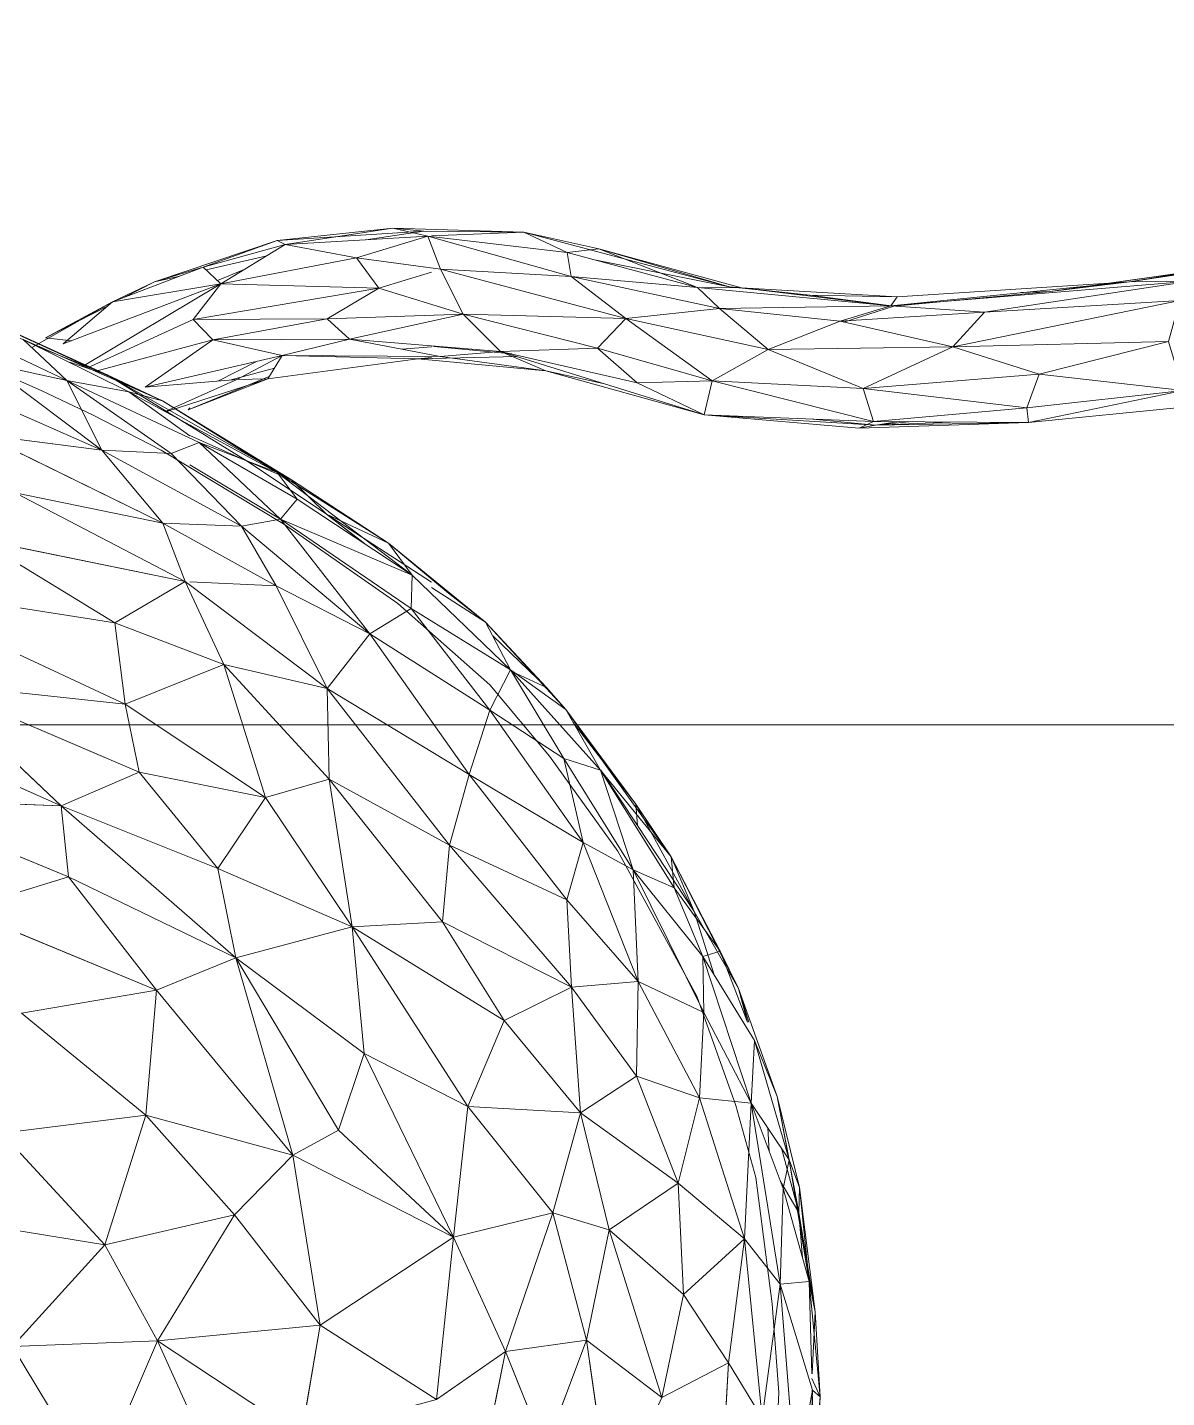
# Model space of a CAD drawing. Header units: inches. Extents: x -1767 to 184, y -1065 to 157.
# Drawn here: x -790.85 to -788.59, y -229.33 to -226.612 of the extents above; entities that cross this region are included whole.
import ezdxf

# ---------------------------------------------------------------- set-up
doc = ezdxf.new("R2010")
doc.units = ezdxf.units.IN
doc.header["$MEASUREMENT"] = 0
for name, color, linetype, lineweight in [('A-DETL-GENF', 92, 'Continuous', 9), ('E-LITE-EQPM', 33, 'Continuous', 9), ('G-IMPT', 8, 'Continuous', 9)]:
    doc.layers.add(name, color=color, linetype=linetype, lineweight=lineweight)

# ---------------------------------------------------------------- blocks, each defined once
blk = doc.blocks.new('flos_pendant16 - flos_pendant - 3D View - _3D__dwg_FLOS_AIM_Pendant_Lamps_dwg-2425-_3D_-V18-FIRST FLOOR')
at = {"layer": 'G-IMPT'}
for p, q in [((33.3958, 19.3579), (33.2694, 18.6568)), ((33.3958, 19.3579), (33.3024, 18.6238)), ((34.9794, 19.2067), (34.7073, 18.3076)), ((33.2694, 18.6568), (33.3353, 19.0802)), ((33.3353, 19.0802), (33.3034, 18.6237)), ((33.3353, 19.0802), (33.3034, 18.6237)), ((34.2894, 19.0857), (34.3278, 18.2911)), ((33.4206, 19.0417), (33.3024, 18.6238)), ((33.4206, 19.0417), (33.4041, 18.1179)), ((33.7642, 19.017), (33.679, 18.4588)), ((33.4926, 18.8468), (33.4591, 18.6183)), ((34.567, 18.7833), (34.3278, 18.2911)), ((34.567, 18.7833), (34.7073, 18.3076)), ((33.547, 18.731), (33.4041, 18.1179)), ((33.547, 18.731), (33.4041, 18.1179)), ((33.679, 18.4588), (33.547, 18.731)), ((33.547, 18.731), (33.5498, 17.8925)), ((33.547, 18.731), (33.5498, 17.8925)), ((36.0984, 18.7393), (36.3156, 18.1042)), ((36.6648, 18.7448), (36.3156, 18.1042)), ((36.6648, 18.7448), (36.3156, 18.1042)), ((36.6648, 18.7448), (36.9892, 18.0657)), ((36.9892, 18.0657), (36.6648, 18.7448)), ((33.2694, 18.6568), (33.2556, 18.2609)), ((33.3024, 18.6238), (33.2694, 18.6568)), ((33.2694, 18.1179), (33.2694, 18.6568)), ((33.2694, 18.6568), (33.2996, 18.5688)), ((33.3024, 18.6238), (33.2694, 18.6568)), ((33.3024, 18.6238), (33.4041, 18.1179)), ((33.4041, 18.1179), (33.3024, 18.6238)), ((33.4591, 18.6183), (33.4508, 18.2059)), ((34.0034, 18.5908), (33.679, 18.4588)), ((34.0034, 18.5908), (33.8577, 18.1234)), ((33.8577, 18.1234), (34.0034, 18.5908)), ((34.0034, 18.5908), (34.1739, 17.7908)), ((34.0034, 18.5908), (34.3278, 18.2911)), ((34.1739, 17.7908), (34.0034, 18.5908)), ((35.6915, 18.6073), (35.554, 18.1042)), ((35.6915, 18.6073), (36.3156, 18.1042)), ((35.6915, 18.6073), (36.3156, 18.1042)), ((33.2556, 18.2609), (33.2965, 18.5474)), ((33.2974, 18.5473), (33.2694, 18.1179)), ((35.0482, 18.5001), (34.7073, 18.3076)), ((35.0482, 18.5001), (34.897, 17.755)), ((35.554, 18.1042), (35.0482, 18.5001)), ((33.679, 18.4588), (33.5498, 17.8925)), ((33.679, 18.4588), (33.5498, 17.8925)), ((33.8577, 18.1234), (33.679, 18.4588)), ((34.7073, 18.3076), (34.3278, 18.2911)), ((34.3278, 18.2911), (34.7073, 18.3076)), ((34.7073, 18.3076), (34.4268, 17.6863)), ((34.4268, 17.6863), (34.7073, 18.3076)), ((34.897, 17.755), (34.7073, 18.3076)), ((34.7073, 18.3076), (34.897, 17.755)), ((33.2556, 18.2609), (33.2721, 17.678)), ((33.2694, 18.1179), (33.2556, 18.2609)), ((33.2556, 18.2609), (33.2859, 17.7935)), ((34.1739, 17.7908), (34.3278, 18.2911)), ((34.3278, 18.2911), (34.4268, 17.6863)), ((34.3278, 18.2911), (34.4268, 17.6863)), ((33.4508, 18.2059), (33.4701, 17.6121)), ((33.4041, 18.1179), (33.2694, 18.1179)), ((33.2694, 18.1179), (33.3491, 17.6753)), ((33.2694, 18.1179), (33.3079, 17.5461)), ((33.2694, 18.1179), (33.2721, 17.678)), ((33.4041, 18.1179), (33.3491, 17.6753)), ((33.5498, 17.8925), (33.4041, 18.1179)), ((33.4041, 18.1179), (33.4591, 17.2656)), ((33.8577, 18.1234), (33.5498, 17.8925)), ((33.5498, 17.8925), (33.8577, 18.1234)), ((33.8577, 18.1234), (33.833, 17.6038)), ((34.1739, 17.7908), (33.8577, 18.1234)), ((35.554, 18.1042), (34.897, 17.755)), ((36.3156, 18.1042), (35.554, 18.1042)), ((35.554, 18.1042), (35.9032, 17.5543)), ((35.554, 18.1042), (35.6063, 17.3041)), ((35.9032, 17.5543), (35.554, 18.1042)), ((35.554, 18.1042), (35.6063, 17.3041)), ((36.3156, 18.1042), (35.9032, 17.5543)), ((35.9032, 17.5543), (36.3156, 18.1042)), ((36.9892, 18.0657), (36.3156, 18.1042)), ((36.5163, 17.6368), (36.3156, 18.1042)), ((36.3156, 18.1042), (36.5163, 17.6368)), ((36.3156, 18.1042), (36.9892, 18.0657)), ((36.9892, 18.0657), (36.5163, 17.6368)), ((33.2896, 18.0055), (33.2859, 17.7935)), ((33.5498, 17.8925), (33.4591, 17.2656)), ((33.5498, 17.8925), (33.833, 17.6038)), ((33.5498, 17.8925), (33.6955, 17.2189)), ((33.2721, 17.678), (33.2859, 17.7935)), ((33.2859, 17.7935), (33.3353, 17.2464)), ((33.2859, 17.7935), (33.3388, 17.4887)), ((33.2859, 17.7935), (33.358, 17.6423)), ((33.3388, 17.4887), (33.2859, 17.7935)), ((34.1739, 17.7908), (33.833, 17.6038)), ((34.1739, 17.7908), (34.4268, 17.6863)), ((34.1739, 17.7908), (34.2536, 17.2354)), ((34.4268, 17.6863), (34.1739, 17.7908)), ((34.2536, 17.2354), (34.1739, 17.7908)), ((34.897, 17.755), (34.4268, 17.6863)), ((34.897, 17.755), (34.4268, 17.6863)), ((34.7732, 17.1557), (34.897, 17.755)), ((35.6063, 17.3041), (34.897, 17.755)), ((35.2296, 16.8642), (34.897, 17.755)), ((34.897, 17.755), (35.3836, 17.2079)), ((33.2721, 17.678), (33.3353, 17.2464)), ((33.3079, 17.5461), (33.2721, 17.678)), ((33.3491, 17.6753), (33.3079, 17.5461)), ((33.3491, 17.6753), (33.4591, 17.2656)), ((34.4268, 17.6863), (34.2536, 17.2354)), ((34.7732, 17.1557), (34.4268, 17.6863)), ((33.4701, 17.6121), (33.5306, 17.2711)), ((33.833, 17.6038), (33.6955, 17.2189)), ((34.2536, 17.2354), (33.833, 17.6038)), ((33.9787, 17.0897), (33.833, 17.6038)), ((36.5163, 17.6368), (35.9032, 17.5543)), ((36.5163, 17.6368), (35.9032, 17.5543)), ((36.5163, 17.6368), (36.2689, 17.054)), ((37.1926, 17.4581), (36.5163, 17.6368)), ((36.9452, 17.0732), (36.5163, 17.6368)), ((37.1926, 17.4581), (36.5163, 17.6368)), ((33.3079, 17.5461), (33.4591, 17.2656)), ((33.3079, 17.5461), (33.4151, 16.977)), ((33.3079, 17.5461), (33.3353, 17.2464)), ((33.3353, 17.2464), (33.3079, 17.5461)), ((35.9032, 17.5543), (35.6063, 17.3041)), ((36.2689, 17.054), (35.9032, 17.5543)), ((36.2689, 17.054), (35.9032, 17.5543)), ((33.3932, 17.3877), (33.3967, 17.4979)), ((33.3967, 17.4979), (33.3932, 17.3877)), ((35.6063, 17.3041), (35.3836, 17.2079)), ((35.3836, 17.2079), (35.6063, 17.3041)), ((36.2689, 17.054), (35.6063, 17.3041)), ((35.6063, 17.3041), (36.1644, 16.4793)), ((35.6063, 17.3041), (35.7822, 16.3639)), ((36.1644, 16.4793), (35.6063, 17.3041)), ((35.6063, 17.3041), (35.7822, 16.3639)), ((35.6063, 17.3041), (36.2689, 17.054)), ((33.3353, 17.2464), (33.4673, 16.7295)), ((33.4151, 16.977), (33.3353, 17.2464)), ((33.4591, 17.2656), (33.4151, 16.977)), ((33.6955, 17.2189), (33.4591, 17.2656)), ((33.6378, 16.8258), (33.4591, 17.2656)), ((33.4591, 17.2656), (33.6185, 16.5646)), ((33.6955, 17.2189), (33.4591, 17.2656)), ((33.6378, 16.8258), (33.4591, 17.2656)), ((33.5306, 17.2711), (33.6625, 16.746)), ((33.6955, 17.2189), (33.6378, 16.8258)), ((33.6955, 17.2189), (33.6378, 16.8258)), ((33.9787, 17.0897), (33.6955, 17.2189)), ((33.6955, 17.2189), (33.9292, 16.6526)), ((33.9787, 17.0897), (33.6955, 17.2189)), ((33.9292, 16.6526), (33.6955, 17.2189)), ((34.2536, 17.2354), (33.9787, 17.0897)), ((34.2536, 17.2354), (34.2399, 16.6498)), ((34.2536, 17.2354), (34.2399, 16.6498)), ((34.7732, 17.1557), (34.2536, 17.2354)), ((34.567, 16.7735), (34.2536, 17.2354)), ((34.7732, 17.1557), (34.567, 16.7735)), ((35.2296, 16.8642), (34.7732, 17.1557)), ((34.7732, 17.1557), (35.2296, 16.2731)), ((35.2296, 16.8642), (34.7732, 17.1557)), ((34.7732, 17.1557), (35.2296, 16.2731)), ((35.2296, 16.8642), (35.3836, 17.2079)), ((35.3836, 17.2079), (35.7822, 16.3639)), ((35.7822, 16.3639), (35.3836, 17.2079)), ((33.9787, 17.0897), (33.9292, 16.6526)), ((33.9292, 16.6526), (33.9787, 17.0897)), ((34.2399, 16.6498), (33.9787, 17.0897)), ((36.2689, 17.054), (36.1644, 16.4793)), ((36.9452, 17.0732), (36.2689, 17.054)), ((36.2689, 17.054), (36.7995, 16.5261)), ((36.2689, 17.054), (36.7995, 16.5261)), ((33.4151, 16.977), (33.6185, 16.5646)), ((33.4151, 16.977), (33.6185, 16.5646)), ((33.4334, 16.8902), (33.4673, 16.7295)), ((33.4397, 16.8896), (33.536, 16.5481)), ((33.4673, 16.7295), (33.4407, 16.8895)), ((35.2296, 16.8642), (35.7822, 16.3639)), ((35.2296, 16.8642), (35.2296, 16.2731)), ((33.6378, 16.8258), (33.6185, 16.5646)), ((33.9292, 16.6526), (33.6378, 16.8258)), ((33.9017, 16.1329), (33.6378, 16.8258)), ((34.567, 16.7735), (34.2399, 16.6498)), ((35.2296, 16.2731), (34.567, 16.7735)), ((34.567, 16.7735), (34.809, 16.2896)), ((33.536, 16.5481), (33.4673, 16.7295)), ((33.7203, 16.0889), (33.4673, 16.7295)), ((33.4673, 16.7295), (33.6378, 16.3529)), ((33.6625, 16.746), (33.9649, 16.0395)), ((33.6378, 16.3529), (33.5736, 16.6556)), ((33.9292, 16.6526), (33.9017, 16.1329)), ((34.2399, 16.6498), (33.9292, 16.6526)), ((33.9292, 16.6526), (34.2234, 16.2429)), ((33.9292, 16.6526), (34.1217, 15.9845)), ((33.9292, 16.6526), (34.2234, 16.2429)), ((34.2399, 16.6498), (33.9292, 16.6526)), ((34.2399, 16.6498), (34.2234, 16.2429)), ((34.2399, 16.6498), (34.809, 16.2896)), ((34.2399, 16.6498), (34.743, 15.9377)), ((33.6185, 16.5646), (33.536, 16.5481)), ((33.536, 16.5481), (33.7203, 16.0889)), ((33.7203, 16.2347), (33.536, 16.5481)), ((33.9017, 16.1329), (33.6185, 16.5646)), ((33.7203, 16.2347), (33.6185, 16.5646)), ((36.7995, 16.5261), (36.1644, 16.4793)), ((36.7995, 16.5261), (36.1644, 16.4793)), ((36.1644, 16.4793), (35.7822, 16.3639)), ((36.5218, 15.9157), (36.1644, 16.4793)), ((37.0304, 16.0202), (36.1644, 16.4793)), ((33.7203, 16.0889), (33.6378, 16.3529)), ((33.6378, 16.3529), (33.8605, 15.8305)), ((33.6378, 16.3529), (33.8632, 15.9295)), ((33.8632, 15.9295), (33.6378, 16.3529)), ((35.7822, 16.3639), (35.2296, 16.2731)), ((36.5218, 15.9157), (35.7822, 16.3639)), ((35.7822, 16.3639), (36.5245, 15.5831)), ((35.7822, 16.3639), (35.8262, 15.9432)), ((36.5218, 15.9157), (35.7822, 16.3639)), ((35.7822, 16.3639), (36.5245, 15.5831)), ((34.809, 16.2896), (34.743, 15.9377)), ((35.2296, 16.2731), (34.809, 16.2896)), ((35.2709, 15.5776), (34.809, 16.2896)), ((35.2296, 16.2731), (35.5733, 15.6353)), ((35.2296, 16.2731), (35.2709, 15.5776)), ((35.2296, 16.2731), (35.8262, 15.9432)), ((33.9017, 16.1329), (33.7203, 16.2347)), ((33.7203, 16.2347), (34.0089, 15.6573)), ((33.7203, 16.2347), (33.7203, 16.0889)), ((34.2234, 16.2429), (34.1217, 15.9845)), ((34.2234, 16.2429), (34.1217, 15.9845)), ((34.2234, 16.2429), (34.6193, 15.6188)), ((34.2234, 16.2429), (34.743, 15.9377)), ((33.7203, 16.0889), (33.8605, 15.8305)), ((34.0089, 15.6573), (33.7203, 16.0889)), ((33.7203, 16.0889), (34.1436, 15.3604)), ((34.1217, 15.9845), (33.9017, 16.1329)), ((33.9017, 16.1329), (34.0089, 15.6573)), ((33.9017, 16.1329), (34.1739, 15.5858)), ((34.1739, 15.5858), (33.9017, 16.1329)), ((33.9017, 16.1329), (34.0089, 15.6573)), ((33.9649, 16.0395), (34.2399, 15.5693)), ((36.5218, 15.9157), (37.0304, 16.0202)), ((36.5218, 15.9157), (37.0304, 16.0202)), ((34.6193, 15.6188), (34.1217, 15.9845)), ((34.1217, 15.9845), (34.4956, 15.3301)), ((34.1217, 15.9845), (34.1739, 15.5858)), ((34.1217, 15.9845), (34.6193, 15.6188)), ((35.5733, 15.6353), (35.8262, 15.9432)), ((35.5733, 15.6353), (35.8262, 15.9432)), ((36.1479, 15.4621), (35.8262, 15.9432)), ((36.5245, 15.5831), (35.8262, 15.9432)), ((36.5245, 15.5831), (35.8262, 15.9432)), ((35.8262, 15.9432), (36.1479, 15.4621)), ((33.8605, 15.8305), (33.8632, 15.9295)), ((34.0075, 15.6574), (33.8632, 15.9295)), ((33.8632, 15.9295), (34.0075, 15.6574)), ((34.6193, 15.6188), (34.743, 15.9377)), ((34.743, 15.9377), (34.6193, 15.6188)), ((35.2709, 15.5776), (34.743, 15.9377)), ((34.743, 15.9377), (35.2406, 15.1569)), ((35.2406, 15.1569), (34.743, 15.9377)), ((37.3631, 15.4704), (36.5218, 15.9157)), ((36.5218, 15.9157), (36.5245, 15.5831)), ((36.5245, 15.5831), (36.5218, 15.9157)), ((33.8605, 15.8305), (34.1436, 15.3604)), ((33.8605, 15.8305), (34.1148, 15.424)), ((34.0089, 15.6573), (34.1739, 15.5858)), ((34.0089, 15.6573), (34.3828, 15.1514)), ((34.0089, 15.6573), (34.1436, 15.3604)), ((35.5733, 15.6353), (35.2709, 15.5776)), ((36.1479, 15.4621), (35.5733, 15.6353)), ((35.5733, 15.6353), (36.1836, 15.1404)), ((35.5733, 15.6353), (35.708, 15.0002)), ((36.1479, 15.4621), (35.5733, 15.6353)), ((34.4956, 15.3301), (34.1739, 15.5858)), ((34.1739, 15.5858), (34.3828, 15.1514)), ((34.3828, 15.1514), (34.1739, 15.5858)), ((34.1739, 15.5858), (34.4956, 15.3301)), ((34.2399, 15.5693), (34.4846, 15.2119)), ((34.6193, 15.6188), (34.4956, 15.3301)), ((34.6193, 15.6188), (35.2406, 15.1569)), ((34.6193, 15.6188), (35.0179, 14.9232)), ((34.6193, 15.6188), (35.2406, 15.1569)), ((35.2709, 15.5776), (35.2406, 15.1569)), ((35.2709, 15.5776), (35.708, 15.0002)), ((36.1479, 15.4621), (36.5245, 15.5831)), ((36.1479, 15.4621), (36.5245, 15.5831)), ((37.3631, 15.4704), (36.5245, 15.5831)), ((37.0689, 14.959), (36.5245, 15.5831)), ((36.5245, 15.5831), (37.759, 14.8847)), ((37.0689, 14.959), (36.1479, 15.4621)), ((36.1479, 15.4621), (36.1836, 15.1404)), ((36.1836, 15.1404), (36.1479, 15.4621)), ((34.1436, 15.3604), (34.2234, 15.2504)), ((34.3782, 15.1555), (34.1436, 15.3604)), ((34.4763, 14.9205), (34.1436, 15.3604)), ((34.4956, 15.3301), (34.3828, 15.1514)), ((35.0179, 14.9232), (34.4956, 15.3301)), ((34.4956, 15.3301), (34.8145, 14.8243)), ((34.4956, 15.3301), (35.0179, 14.9232)), ((34.8145, 14.8243), (34.4956, 15.3301)), ((34.4763, 14.9205), (34.2234, 15.2504)), ((34.2234, 15.2504), (34.4496, 14.9865)), ((34.2234, 15.2504), (34.3773, 15.1597)), ((34.875, 14.794), (34.4846, 15.2119)), ((34.3828, 15.1514), (34.8145, 14.8243)), ((34.3828, 15.1514), (34.4763, 14.9205)), ((34.3828, 15.1514), (34.7952, 14.6703)), ((34.8145, 14.8243), (34.3828, 15.1514)), ((34.3828, 15.1514), (34.7952, 14.6703)), ((35.2406, 15.1569), (35.0179, 14.9232)), ((35.708, 15.0002), (35.2406, 15.1569)), ((35.2406, 15.1569), (35.4303, 14.6593)), ((35.2406, 15.1569), (35.851, 14.5988)), ((36.1836, 15.1404), (35.708, 15.0002)), ((37.0689, 14.959), (36.1836, 15.1404)), ((37.3108, 14.4751), (36.1836, 15.1404)), ((36.1836, 15.1404), (36.1946, 14.7583)), ((37.0689, 14.959), (36.1836, 15.1404)), ((36.1836, 15.1404), (37.3108, 14.4751)), ((35.708, 15.0002), (36.1946, 14.7583)), ((35.708, 15.0002), (35.851, 14.5988)), ((35.0179, 14.9232), (34.8145, 14.8243)), ((35.4303, 14.6593), (35.0179, 14.9232)), ((35.3808, 14.3514), (35.0179, 14.9232)), ((35.0179, 14.9232), (35.565, 14.3679)), ((35.0179, 14.9232), (35.4303, 14.6593)), ((35.0179, 14.9232), (35.565, 14.3679)), ((34.8915, 14.5108), (34.4763, 14.9205)), ((34.4763, 14.9205), (34.7117, 14.7358)), ((34.4763, 14.9205), (34.6358, 14.7693)), ((34.8145, 14.8243), (34.7952, 14.6703)), ((35.3808, 14.3514), (34.8145, 14.8243)), ((34.8915, 14.5108), (34.6358, 14.7693)), ((34.875, 14.794), (35.3643, 14.3789)), ((36.1946, 14.7583), (35.851, 14.5988)), ((37.3108, 14.4751), (36.1946, 14.7583)), ((36.1946, 14.7583), (36.794, 14.3101)), ((37.3108, 14.4751), (36.1946, 14.7583)), ((36.794, 14.3101), (36.1946, 14.7583)), ((34.7093, 14.711), (35.1664, 14.3486)), ((35.3808, 14.3514), (34.7952, 14.6703)), ((34.8915, 14.5108), (34.7952, 14.6703)), ((34.7952, 14.6703), (35.2956, 14.2662)), ((34.7952, 14.6703), (35.3753, 14.1342)), ((34.7952, 14.6703), (35.2956, 14.2662)), ((35.4303, 14.6593), (35.8286, 14.602)), ((35.4303, 14.6593), (35.565, 14.3679)), ((35.4303, 14.6593), (35.9279, 14.3184)), ((35.4303, 14.6593), (35.9279, 14.3184)), ((36.794, 14.3101), (35.851, 14.5988)), ((36.5988, 14.1122), (35.851, 14.5988)), ((35.851, 14.5988), (35.9279, 14.3184)), ((34.8915, 14.5108), (35.3121, 14.1754)), ((34.8915, 14.5108), (35.3753, 14.1342)), ((34.8915, 14.5108), (35.1664, 14.3486)), ((35.0034, 14.5021), (35.1664, 14.3486)), ((35.0035, 14.5021), (35.1664, 14.3486)), ((35.5101, 14.0682), (35.1664, 14.3486)), ((35.3121, 14.1754), (35.1664, 14.3486)), ((35.3808, 14.3514), (35.2956, 14.2662)), ((35.9032, 13.9802), (35.3643, 14.3789)), ((35.3808, 14.3514), (35.565, 14.3679)), ((35.565, 14.3679), (35.3808, 14.3514)), ((35.3808, 14.3514), (35.7768, 14.0601)), ((35.3808, 14.3514), (35.7245, 13.961)), ((35.565, 14.3679), (35.9279, 14.3184)), ((35.565, 14.3679), (36.1781, 13.9527)), ((35.565, 14.3679), (35.8592, 13.9995)), ((35.565, 14.3679), (35.9279, 14.3184)), ((36.5988, 14.1122), (35.9279, 14.3184)), ((35.9279, 14.3184), (36.1781, 13.9527)), ((35.9279, 14.3184), (36.7252, 13.829)), ((36.1781, 13.9527), (35.9279, 14.3184)), ((35.9279, 14.3184), (36.5988, 14.1122)), ((31.1414, 14.1562), (31.8727, 14.2359)), ((31.8727, 14.2359), (31.1469, 14.2332)), ((31.8727, 14.2359), (32.659, 14.1864)), ((31.8727, 14.2359), (31.8727, 14.1672)), ((31.8727, 14.2359), (32.582, 14.1809)), ((31.8727, 14.2359), (32.5903, 14.1617)), ((35.7245, 13.961), (35.2956, 14.2662)), ((35.2956, 14.2662), (35.3753, 14.1342)), ((31.1414, 14.1562), (31.8727, 14.1672)), ((31.8012, 14.016), (31.8727, 14.1672)), ((31.8012, 14.016), (31.8727, 14.1672)), ((31.8727, 14.1672), (32.6233, 14.005)), ((31.8727, 14.1672), (32.5903, 14.1617)), ((31.8727, 14.1672), (32.6233, 14.005)), ((32.582, 14.1809), (32.1952, 14.2025)), ((32.4103, 14.1803), (32.582, 14.1809)), ((32.4712, 14.174), (32.582, 14.1809)), ((32.4712, 14.174), (32.582, 14.1809)), ((32.582, 14.1809), (32.659, 14.1864)), ((32.582, 14.1809), (32.8701, 14.1242)), ((32.582, 14.1809), (33.3711, 14.0572)), ((32.8701, 14.1242), (32.582, 14.1809)), ((32.5903, 14.1617), (32.659, 14.1864)), ((33.3711, 14.0572), (32.5903, 14.1617)), ((33.3189, 13.9032), (32.5903, 14.1617)), ((32.6233, 14.005), (32.5903, 14.1617)), ((33.3711, 14.0572), (32.659, 14.1864)), ((35.3121, 14.1754), (35.8757, 13.752)), ((35.3753, 14.1342), (35.3121, 14.1754)), ((35.5101, 14.0682), (35.3121, 14.1754)), ((35.3121, 14.1754), (36.1204, 13.6063)), ((31.8012, 14.016), (31.1414, 14.1562)), ((35.7245, 13.961), (35.3753, 14.1342)), ((35.3753, 14.1342), (36.0269, 13.6943)), ((35.3753, 14.1342), (35.8757, 13.752)), ((33.3711, 14.0572), (33.3189, 13.9032)), ((34.0859, 13.7823), (33.3711, 14.0572)), ((34.2866, 13.6723), (33.3711, 14.0572)), ((33.3711, 14.0572), (33.668, 13.8785)), ((35.5101, 14.0682), (36.1204, 13.6063)), ((35.5101, 14.0682), (35.7637, 13.9236)), ((31.8012, 14.016), (31.1881, 13.9225)), ((31.8012, 14.016), (32.1889, 13.851)), ((31.8012, 14.016), (32.6233, 14.005)), ((32.1889, 13.851), (31.8012, 14.016)), ((32.6233, 14.005), (31.8012, 14.016)), ((32.1889, 13.851), (32.6233, 14.005)), ((32.6233, 14.005), (32.1889, 13.851)), ((33.0467, 13.7823), (32.6233, 14.005)), ((33.3189, 13.9032), (32.6233, 14.005)), ((35.8592, 13.9995), (35.7245, 13.961)), ((36.1781, 13.9527), (35.8592, 13.9995)), ((36.3101, 13.6146), (35.8592, 13.9995)), ((36.1781, 13.9527), (35.8592, 13.9995)), ((35.9032, 13.9802), (36.2029, 13.7878)), ((31.1881, 13.9225), (32.1889, 13.851)), ((33.0467, 13.7823), (33.3189, 13.9032)), ((33.6928, 13.5761), (33.3189, 13.9032)), ((33.8357, 13.6998), (33.3189, 13.9032)), ((33.668, 13.8785), (33.3189, 13.9032)), ((36.3101, 13.6146), (35.7245, 13.961)), ((35.764, 13.9262), (36.0269, 13.6943)), ((36.1781, 13.9527), (36.7252, 13.829)), ((36.1781, 13.9527), (37.2724, 13.3424)), ((36.1781, 13.9527), (36.6785, 13.4963)), ((36.1781, 13.9527), (36.3101, 13.6146)), ((36.6785, 13.4963), (36.1781, 13.9527)), ((31.1167, 13.7383), (32.1889, 13.851)), ((32.0267, 13.7053), (32.1889, 13.851)), ((32.1889, 13.851), (32.0267, 13.7053)), ((32.1889, 13.851), (32.7003, 13.6833)), ((32.1889, 13.851), (33.0467, 13.7823)), ((32.7003, 13.6833), (32.1889, 13.851)), ((32.1889, 13.851), (33.0467, 13.7823)), ((34.2866, 13.6723), (33.668, 13.8785)), ((33.8357, 13.6998), (33.668, 13.8785)), ((33.8357, 13.6998), (33.668, 13.8785)), ((34.0859, 13.7823), (33.8255, 13.8662)), ((32.7003, 13.6833), (33.0467, 13.7823)), ((33.6928, 13.5761), (33.0467, 13.7823)), ((33.2529, 13.5706), (33.0467, 13.7823)), ((34.6743, 13.6696), (34.0859, 13.7823)), ((34.5698, 13.6696), (34.0859, 13.7823)), ((34.2866, 13.6723), (34.0859, 13.7823)), ((35.7602, 13.8043), (35.3703, 13.6868)), ((35.7602, 13.8043), (35.3781, 13.697)), ((35.8604, 13.8031), (35.3781, 13.697)), ((35.8604, 13.8031), (35.3781, 13.697)), ((35.8624, 13.8016), (35.521, 13.6861)), ((35.7602, 13.8043), (35.7515, 13.7957)), ((35.7515, 13.7957), (35.7602, 13.8043)), ((36.4338, 13.6503), (36.2029, 13.7878)), ((32.0267, 13.7053), (31.1167, 13.7383)), ((36.1204, 13.6063), (35.8757, 13.752)), ((36.0269, 13.6943), (35.8757, 13.752)), ((36.4943, 13.4056), (35.8757, 13.752)), ((36.6758, 13.2874), (35.8757, 13.752)), ((32.0267, 13.7053), (31.0589, 13.6531)), ((31.0589, 13.6531), (32.4583, 13.6338)), ((31.0589, 13.6531), (31.3421, 13.6283)), ((32.4583, 13.6338), (31.0589, 13.6531)), ((32.0267, 13.7053), (32.4583, 13.6338)), ((32.0267, 13.7053), (32.7003, 13.6833)), ((32.0267, 13.7053), (32.4583, 13.6338)), ((32.6837, 13.6887), (32.4446, 13.6366)), ((32.4583, 13.6338), (32.7003, 13.6833)), ((33.2529, 13.5706), (32.7003, 13.6833)), ((33.6928, 13.5761), (33.8357, 13.6998)), ((33.6928, 13.5761), (33.8357, 13.6998)), ((34.4433, 13.4826), (33.8357, 13.6998)), ((34.2866, 13.6723), (33.8357, 13.6998)), ((34.6743, 13.6696), (34.2104, 13.7043)), ((34.6743, 13.6696), (34.2104, 13.7043)), ((34.5945, 13.6201), (34.2354, 13.6894)), ((34.2354, 13.6894), (34.5945, 13.6201)), ((34.9822, 13.5486), (34.2866, 13.6723)), ((34.5698, 13.6696), (34.2866, 13.6723)), ((34.4433, 13.4826), (34.2866, 13.6723)), ((34.2866, 13.6723), (34.5698, 13.6696)), ((34.9822, 13.5486), (34.5698, 13.6696)), ((35.3011, 13.5953), (34.5698, 13.6696)), ((34.6097, 13.6696), (34.6743, 13.6696)), ((35.3781, 13.697), (34.6743, 13.6696)), ((35.3011, 13.5953), (34.6743, 13.6696)), ((35.3781, 13.697), (35.3011, 13.5953)), ((35.521, 13.6861), (35.3011, 13.5953)), ((35.9499, 13.6806), (35.3011, 13.5953)), ((35.3011, 13.5953), (35.9499, 13.6806)), ((35.5547, 13.6856), (35.3425, 13.6501)), ((35.3425, 13.6501), (35.5547, 13.6856)), ((35.521, 13.6861), (35.3781, 13.697)), ((35.6111, 13.6849), (35.4258, 13.6117)), ((35.6111, 13.6849), (35.4258, 13.6117)), ((35.9499, 13.6806), (35.521, 13.6861)), ((35.9499, 13.6806), (35.6145, 13.4909)), ((36.3101, 13.6146), (36.0269, 13.6943)), ((36.0269, 13.6943), (36.4943, 13.4056)), ((36.4338, 13.6503), (36.8325, 13.4249)), ((31.3421, 13.6283), (30.0912, 13.5431)), ((31.3421, 13.6283), (30.0912, 13.5431)), ((31.7133, 13.6393), (30.5833, 13.5871)), ((31.3421, 13.6283), (30.5833, 13.5871)), ((31.4224, 13.6259), (31.0608, 13.6092)), ((31.3421, 13.6283), (31.7133, 13.6393)), ((32.4583, 13.6338), (31.3421, 13.6283)), ((31.3421, 13.6283), (32.4253, 13.5953)), ((31.3421, 13.6283), (32.4253, 13.5953)), ((31.8507, 13.6308), (31.7133, 13.6393)), ((31.7133, 13.6393), (32.4446, 13.6366)), ((32.4583, 13.6338), (32.4253, 13.5953)), ((32.4253, 13.5953), (33.1429, 13.4854)), ((32.4253, 13.5953), (32.8295, 13.5486)), ((32.8295, 13.5486), (32.4253, 13.5953)), ((32.8295, 13.5486), (32.4446, 13.6366)), ((32.4583, 13.6338), (33.1429, 13.4854)), ((32.4583, 13.6338), (33.3463, 13.4634)), ((32.4583, 13.6338), (33.2529, 13.5706)), ((34.7437, 13.6185), (34.605, 13.62)), ((34.605, 13.62), (34.7437, 13.6185)), ((34.9822, 13.5486), (35.3011, 13.5953)), ((35.6145, 13.4909), (35.3011, 13.5953)), ((36.1707, 13.5842), (35.6145, 13.4909)), ((36.1204, 13.6063), (36.6758, 13.2874)), ((36.1204, 13.6063), (36.4306, 13.445)), ((36.1204, 13.6063), (36.2901, 13.5318)), ((36.4306, 13.445), (36.1204, 13.6063)), ((36.6785, 13.4963), (36.3101, 13.6146)), ((37.0772, 13.1582), (36.3101, 13.6146)), ((36.3101, 13.6146), (36.4943, 13.4056)), ((36.3101, 13.6146), (37.0772, 13.1582)), ((33.1979, 13.4744), (32.8295, 13.5486)), ((33.1429, 13.4854), (32.8295, 13.5486)), ((33.6928, 13.5761), (33.2529, 13.5706)), ((33.6928, 13.5761), (33.2529, 13.5706)), ((33.9265, 13.3561), (33.2529, 13.5706)), ((33.3463, 13.4634), (33.2529, 13.5706)), ((34.5285, 13.2654), (33.6928, 13.5761)), ((34.4433, 13.4826), (33.6928, 13.5761)), ((33.6928, 13.5761), (33.9265, 13.3561)), ((33.9265, 13.3561), (33.6928, 13.5761)), ((33.6928, 13.5761), (34.5285, 13.2654)), ((34.4433, 13.4826), (33.6928, 13.5761)), ((34.9822, 13.5486), (34.4433, 13.4826)), ((35.6145, 13.4909), (34.9822, 13.5486)), ((35.0757, 13.4441), (34.9822, 13.5486)), ((36.2315, 13.5575), (35.554, 13.2352)), ((36.2315, 13.5575), (35.554, 13.2352)), ((36.2114, 13.5663), (35.697, 13.3891)), ((33.7862, 13.2407), (33.1429, 13.4854)), ((33.1979, 13.4744), (33.1429, 13.4854)), ((33.1429, 13.4854), (33.3463, 13.4634)), ((34.1271, 13.1307), (33.1979, 13.4744)), ((33.8181, 13.287), (33.1979, 13.4744)), ((33.1979, 13.4744), (33.7862, 13.2407)), ((33.8181, 13.287), (33.1979, 13.4744)), ((33.7862, 13.2407), (33.3463, 13.4634)), ((33.9265, 13.3561), (33.3463, 13.4634)), ((33.3463, 13.4634), (33.9347, 13.2434)), ((33.7862, 13.2407), (33.3463, 13.4634)), ((34.8227, 13.3259), (34.4433, 13.4826)), ((35.0757, 13.4441), (34.4433, 13.4826)), ((34.5285, 13.2654), (34.4433, 13.4826)), ((34.4433, 13.4826), (35.0757, 13.4441)), ((34.5285, 13.2654), (34.4433, 13.4826)), ((35.6145, 13.4909), (35.0757, 13.4441)), ((35.697, 13.3891), (35.6145, 13.4909)), ((34.8227, 13.3259), (35.0757, 13.4441)), ((35.697, 13.3891), (35.0757, 13.4441)), ((36.3101, 13.4441), (35.554, 13.2352)), ((35.554, 13.2352), (36.3101, 13.4441)), ((36.0627, 13.2709), (36.4581, 13.4467)), ((36.3101, 13.4441), (36.0627, 13.2709)), ((36.3898, 13.4084), (36.0627, 13.2709)), ((36.3898, 13.4084), (36.0857, 13.287)), ((36.2704, 13.4332), (36.3898, 13.4084)), ((36.3898, 13.4084), (36.2704, 13.4332)), ((34.5725, 13.1059), (33.9265, 13.3561)), ((34.5285, 13.2654), (33.9265, 13.3561)), ((33.9265, 13.3561), (33.9347, 13.2434)), ((34.5725, 13.1059), (33.9265, 13.3561)), ((33.9265, 13.3561), (34.5285, 13.2654)), ((35.697, 13.3891), (34.8227, 13.3259)), ((35.697, 13.3891), (35.554, 13.2352)), ((34.9135, 13.1747), (34.5285, 13.2654)), ((34.5725, 13.1059), (34.5285, 13.2654)), ((34.8227, 13.3259), (34.5719, 13.2743)), ((35.554, 13.2352), (34.8227, 13.3259)), ((34.8227, 13.3259), (34.9135, 13.1747)), ((36.0627, 13.2709), (35.554, 13.2352)), ((36.0627, 13.2709), (35.6283, 13.1499)), ((36.0627, 13.2709), (35.8592, 13.1967)), ((33.7862, 13.2407), (33.9347, 13.2434)), ((34.1271, 13.1307), (33.7862, 13.2407)), ((34.5725, 13.1059), (33.9347, 13.2434)), ((34.1271, 13.1307), (33.9347, 13.2434)), ((34.5725, 13.1059), (33.9347, 13.2434)), ((35.554, 13.2352), (34.9135, 13.1747)), ((35.554, 13.2352), (35.2379, 13.0812)), ((35.5681, 13.219), (35.4383, 13.1788)), ((35.4383, 13.1788), (35.5681, 13.219)), ((35.554, 13.2352), (35.6283, 13.1499)), ((36.0051, 13.2549), (35.8592, 13.1967)), ((36.0051, 13.2549), (35.8592, 13.1967)), ((34.9135, 13.1747), (34.5725, 13.1059)), ((35.2379, 13.0812), (34.9135, 13.1747)), ((35.6283, 13.1499), (35.2379, 13.0812)), ((35.8592, 13.1967), (35.2736, 13.0592)), ((35.6283, 13.1499), (35.2736, 13.0592)), ((35.6154, 13.1647), (35.3336, 13.1278)), ((35.6154, 13.1647), (35.3336, 13.1278)), ((35.8592, 13.1967), (35.6283, 13.1499)), ((35.8592, 13.1967), (35.74, 13.1811)), ((35.8592, 13.1967), (35.74, 13.1811)), ((34.732, 13.0537), (34.1271, 13.1307)), ((34.589, 13.0812), (34.1271, 13.1307)), ((34.5559, 13.1069), (34.1271, 13.1307)), ((35.2379, 13.0812), (34.5725, 13.1059)), ((34.732, 13.0537), (34.5725, 13.1059)), ((34.8611, 13.0952), (34.589, 13.0812)), ((34.589, 13.0812), (34.8611, 13.0952)), ((34.589, 13.0812), (35.2736, 13.0592)), ((34.589, 13.0812), (34.732, 13.0537)), ((35.2379, 13.0812), (34.732, 13.0537)), ((35.2379, 13.0812), (35.2736, 13.0592)), ((35.2736, 13.0592), (34.732, 13.0537))]:
    blk.add_line(p, q, dxfattribs=at)
at = {"layer": 'G-IMPT', "flags": 128}
for points in [[(33.4206, 19.0417), (33.6653, 19.4019), (33.547, 18.731), (33.7642, 19.017), (33.679, 18.4588), (33.8577, 18.1234)], [(33.4041, 18.1179), (33.4206, 19.0417), (33.3958, 19.3579), (33.2694, 18.6568), (33.3353, 19.0802), (33.3958, 19.3579), (33.3024, 18.6238), (33.4206, 19.0417)], [(34.9794, 19.2067), (34.7073, 18.3076), (34.567, 18.7833), (34.3278, 18.2911), (34.0034, 18.5908)], [(34.0034, 18.5908), (34.2894, 19.0857), (34.3278, 18.2911)], [(34.0034, 18.5908), (33.679, 18.4588), (33.547, 18.731)], [(36.0984, 18.7393), (36.3156, 18.1042), (35.554, 18.1042), (35.6915, 18.6073)], [(33.2556, 18.2609), (33.2694, 18.6568), (33.2996, 18.5688)], [(33.3491, 17.6753), (33.2694, 18.1179), (33.2694, 18.6568)], [(35.9032, 17.5543), (35.6063, 17.3041), (34.897, 17.755), (35.554, 18.1042), (35.0482, 18.5001), (35.6915, 18.6073)], [(33.2965, 18.5474), (33.2556, 18.2609), (33.2721, 17.678), (33.2694, 18.1179), (33.4041, 18.1179)], [(33.2974, 18.5473), (33.2694, 18.1179), (33.2556, 18.2609), (33.2859, 17.7935)], [(34.897, 17.755), (35.0482, 18.5001), (34.7073, 18.3076)], [(33.8577, 18.1234), (34.1739, 17.7908), (34.3278, 18.2911)], [(33.4041, 18.1179), (33.3491, 17.6753), (33.4591, 17.2656), (33.3079, 17.5461), (33.2694, 18.1179)], [(33.5498, 17.8925), (33.4041, 18.1179), (33.4591, 17.2656), (33.5498, 17.8925)], [(34.1739, 17.7908), (33.833, 17.6038), (33.8577, 18.1234)], [(36.5163, 17.6368), (36.9892, 18.0657), (37.1926, 17.4581)], [(33.2896, 18.0055), (33.2859, 17.7935), (33.3353, 17.2464), (33.4151, 16.977), (33.4591, 17.2656)], [(33.2721, 17.678), (33.2859, 17.7935), (33.358, 17.6423)], [(34.4268, 17.6863), (34.7732, 17.1557), (34.897, 17.755), (35.3836, 17.2079)], [(35.3836, 17.2079), (35.2296, 16.8642), (34.897, 17.755)], [(33.3079, 17.5461), (33.2721, 17.678), (33.3353, 17.2464), (33.4673, 16.7295), (33.4334, 16.8902)], [(33.4151, 16.977), (33.3079, 17.5461), (33.3491, 17.6753)], [(34.7732, 17.1557), (34.2536, 17.2354), (34.4268, 17.6863)], [(34.2536, 17.2354), (33.833, 17.6038), (33.9787, 17.0897)], [(36.9452, 17.0732), (36.5163, 17.6368), (36.2689, 17.054)], [(33.4591, 17.2656), (33.6185, 16.5646), (33.9017, 16.1329)], [(34.2399, 16.6498), (33.9787, 17.0897), (34.2536, 17.2354)], [(34.2234, 16.2429), (34.2399, 16.6498), (34.567, 16.7735), (34.2536, 17.2354)], [(35.2296, 16.2731), (34.567, 16.7735), (34.7732, 17.1557)], [(36.9452, 17.0732), (36.2689, 17.054), (36.1644, 16.4793)], [(33.6185, 16.5646), (33.536, 16.5481), (33.4397, 16.8896)], [(34.6193, 15.6188), (34.4956, 15.3301), (34.1217, 15.9845), (34.1739, 15.5858), (34.0089, 15.6573), (33.7203, 16.2347), (33.536, 16.5481), (33.4673, 16.7295), (33.4407, 16.8895)], [(36.1644, 16.4793), (35.7822, 16.3639), (35.2296, 16.8642)], [(35.2296, 16.8642), (35.2296, 16.2731), (35.5733, 15.6353)], [(33.6185, 16.5646), (33.6378, 16.8258), (33.9017, 16.1329)], [(33.6378, 16.8258), (33.9292, 16.6526), (34.1217, 15.9845), (33.9017, 16.1329), (33.9292, 16.6526)], [(34.567, 16.7735), (34.809, 16.2896), (34.2399, 16.6498)], [(33.5736, 16.6556), (33.6378, 16.3529), (33.4673, 16.7295), (33.7203, 16.0889), (33.7203, 16.2347)], [(34.2399, 16.6498), (34.743, 15.9377), (34.809, 16.2896)], [(34.2234, 15.2504), (34.4763, 14.9205), (34.1436, 15.3604), (33.7203, 16.0889), (33.536, 16.5481)], [(33.9017, 16.1329), (33.7203, 16.2347), (33.6185, 16.5646)], [(36.5218, 15.9157), (36.1644, 16.4793), (37.0304, 16.0202)], [(33.7203, 16.0889), (33.6378, 16.3529), (33.8605, 15.8305), (34.1436, 15.3604)], [(35.8262, 15.9432), (35.7822, 16.3639), (35.2296, 16.2731)], [(35.2296, 16.2731), (34.809, 16.2896), (35.2709, 15.5776), (35.708, 15.0002), (36.1946, 14.7583), (36.1836, 15.1404)], [(35.5733, 15.6353), (35.2709, 15.5776), (35.2296, 16.2731), (35.8262, 15.9432)], [(34.6193, 15.6188), (34.2234, 16.2429), (34.743, 15.9377)], [(34.4956, 15.3301), (34.3828, 15.1514), (34.0089, 15.6573), (33.7203, 16.0889), (33.8605, 15.8305)], [(37.759, 14.8847), (36.5245, 15.5831), (37.3631, 15.4704), (37.0304, 16.0202), (37.9652, 15.1789)], [(34.1148, 15.424), (33.8605, 15.8305), (33.8632, 15.9295)], [(34.743, 15.9377), (35.2709, 15.5776), (35.2406, 15.1569), (35.708, 15.0002)], [(37.9652, 15.1789), (37.3631, 15.4704), (36.5218, 15.9157)], [(34.0089, 15.6573), (34.1436, 15.3604), (34.3782, 15.1555)], [(35.708, 15.0002), (36.1836, 15.1404), (35.5733, 15.6353), (35.708, 15.0002), (35.851, 14.5988)], [(35.9279, 14.3184), (35.851, 14.5988), (35.2406, 15.1569), (35.0179, 14.9232), (34.6193, 15.6188)], [(36.5245, 15.5831), (37.0689, 14.959), (36.1479, 15.4621)], [(34.3773, 15.1597), (34.2234, 15.2504), (34.4496, 14.9865)], [(34.3828, 15.1514), (34.4763, 14.9205), (34.7117, 14.7358)], [(35.8286, 14.602), (35.4303, 14.6593), (35.2406, 15.1569)], [(35.0179, 14.9232), (35.3808, 14.3514), (34.7952, 14.6703), (34.8145, 14.8243), (35.0179, 14.9232)], [(35.7768, 14.0601), (35.3808, 14.3514), (34.8145, 14.8243)], [(36.1946, 14.7583), (35.851, 14.5988), (36.794, 14.3101)], [(35.5101, 14.0682), (35.1664, 14.3486), (34.8915, 14.5108), (35.3121, 14.1754), (35.1664, 14.3486), (34.7093, 14.711)], [(35.3808, 14.3514), (35.2956, 14.2662), (35.7245, 13.961), (35.3753, 14.1342), (34.8915, 14.5108), (34.7952, 14.6703)], [(34.7952, 14.6703), (35.3753, 14.1342), (35.3121, 14.1754), (35.8757, 13.752), (36.4943, 13.4056), (36.0269, 13.6943), (36.3101, 13.6146)], [(35.4303, 14.6593), (35.565, 14.3679), (35.8592, 13.9995)], [(37.4318, 13.7383), (36.794, 14.3101), (36.5988, 14.1122), (35.851, 14.5988)], [(35.3808, 14.3514), (35.7245, 13.961), (35.8592, 13.9995)], [(35.8592, 13.9995), (36.3101, 13.6146), (36.1781, 13.9527), (35.565, 14.3679)], [(35.9279, 14.3184), (36.7252, 13.829), (36.5988, 14.1122)], [(31.8727, 14.2359), (32.5903, 14.1617), (31.8727, 14.1672), (31.8727, 14.2359), (31.1414, 14.1562), (31.1881, 13.9225)], [(32.582, 14.1809), (32.659, 14.1864), (31.8727, 14.2359), (31.1469, 14.2332)], [(31.8727, 14.2359), (32.582, 14.1809), (32.1952, 14.2025)], [(35.2956, 14.2662), (35.3753, 14.1342), (36.0269, 13.6943), (35.764, 13.9262)], [(31.1881, 13.9225), (31.8012, 14.016), (31.1414, 14.1562), (31.8727, 14.1672)], [(32.4103, 14.1803), (32.582, 14.1809), (33.3711, 14.0572)], [(32.4253, 13.5953), (32.4583, 13.6338), (33.3463, 13.4634), (33.1429, 13.4854), (32.4583, 13.6338), (33.2529, 13.5706), (33.0467, 13.7823), (33.3189, 13.9032), (32.5903, 14.1617), (33.3711, 14.0572)], [(33.0467, 13.7823), (32.6233, 14.005), (32.5903, 14.1617), (32.659, 14.1864), (33.3711, 14.0572)], [(35.7637, 13.9236), (35.5101, 14.0682), (35.3121, 14.1754), (36.1204, 13.6063)], [(36.0269, 13.6943), (35.8757, 13.752), (35.3753, 14.1342)], [(33.3189, 13.9032), (33.3711, 14.0572), (33.668, 13.8785), (34.2866, 13.6723)], [(34.0859, 13.7823), (33.3711, 14.0572), (34.2866, 13.6723), (34.4433, 13.4826)], [(36.2901, 13.5318), (36.1204, 13.6063), (35.5101, 14.0682)], [(33.0467, 13.7823), (33.6928, 13.5761), (33.3189, 13.9032), (32.6233, 14.005)], [(33.668, 13.8785), (33.3189, 13.9032), (33.8357, 13.6998)], [(35.7245, 13.961), (36.3101, 13.6146), (36.6785, 13.4963)], [(37.2724, 13.3424), (36.1781, 13.9527), (36.7252, 13.829)], [(33.8255, 13.8662), (34.0859, 13.7823), (34.5698, 13.6696), (34.9822, 13.5486), (35.3011, 13.5953), (35.6145, 13.4909), (34.9822, 13.5486), (34.2866, 13.6723)], [(33.2529, 13.5706), (32.7003, 13.6833), (33.0467, 13.7823)], [(34.4433, 13.4826), (33.8357, 13.6998), (34.2866, 13.6723), (34.0859, 13.7823)], [(34.0859, 13.7823), (34.6743, 13.6696), (35.3011, 13.5953), (34.5698, 13.6696)], [(35.3781, 13.697), (35.7602, 13.8043), (35.3703, 13.6868)], [(35.8624, 13.8016), (35.521, 13.6861), (35.3781, 13.697)], [(36.6758, 13.2874), (35.8757, 13.752), (36.1204, 13.6063), (36.6758, 13.2874), (36.871, 13.2159), (36.8282, 13.2414)], [(31.0589, 13.6531), (31.3421, 13.6283), (32.4583, 13.6338)], [(32.4583, 13.6338), (32.7003, 13.6833), (32.0267, 13.7053)], [(32.8295, 13.5486), (32.4446, 13.6366), (32.6837, 13.6887)], [(34.6097, 13.6696), (34.6743, 13.6696), (35.3781, 13.697)], [(35.6145, 13.4909), (35.9499, 13.6806), (35.521, 13.6861), (35.3011, 13.5953), (35.3781, 13.697)], [(31.8507, 13.6308), (31.7133, 13.6393), (31.3421, 13.6283)], [(32.4446, 13.6366), (31.7133, 13.6393), (31.4913, 13.6291)], [(32.4253, 13.5953), (33.1429, 13.4854), (32.8295, 13.5486), (33.1979, 13.4744)], [(35.697, 13.3891), (35.0757, 13.4441), (35.6145, 13.4909), (36.1707, 13.5842)], [(37.0772, 13.1582), (36.4943, 13.4056), (36.3101, 13.6146)], [(33.9347, 13.2434), (33.9265, 13.3561), (33.2529, 13.5706)], [(33.2529, 13.5706), (33.3463, 13.4634), (33.9265, 13.3561)], [(34.4433, 13.4826), (34.9822, 13.5486), (35.0757, 13.4441)], [(36.2114, 13.5663), (35.697, 13.3891), (35.6145, 13.4909)], [(33.3463, 13.4634), (33.9347, 13.2434), (33.7862, 13.2407), (33.1979, 13.4744), (34.1271, 13.1307), (33.7862, 13.2407), (33.1429, 13.4854), (33.1979, 13.4744)], [(34.5719, 13.2743), (34.8227, 13.3259), (34.4433, 13.4826)], [(35.0757, 13.4441), (34.8227, 13.3259), (34.9135, 13.1747)], [(35.554, 13.2352), (36.0627, 13.2709), (36.3101, 13.4441)], [(36.4581, 13.4467), (36.0627, 13.2709), (36.3898, 13.4084), (36.0857, 13.287)], [(34.9135, 13.1747), (35.554, 13.2352), (35.697, 13.3891), (34.8227, 13.3259), (35.554, 13.2352)], [(35.8592, 13.1967), (35.6283, 13.1499), (36.0627, 13.2709), (35.8592, 13.1967), (35.2736, 13.0592), (35.2379, 13.0812), (35.554, 13.2352), (35.6283, 13.1499)], [(33.9347, 13.2434), (34.1271, 13.1307), (34.5559, 13.1069)], [(34.5725, 13.1059), (35.2379, 13.0812), (35.6283, 13.1499), (35.2736, 13.0592), (34.732, 13.0537), (35.2379, 13.0812), (34.9135, 13.1747)], [(34.589, 13.0812), (34.1271, 13.1307), (34.732, 13.0537), (34.5725, 13.1059)], [(35.2736, 13.0592), (34.589, 13.0812), (34.732, 13.0537)]]:
    blk.add_lwpolyline(points, dxfattribs=at)
for points in [[(33.5498, 17.8925), (33.833, 17.6038), (33.6955, 17.2189)], [(34.6358, 14.7693), (34.4763, 14.9205), (34.8915, 14.5108)], [(31.1881, 13.9225), (31.1167, 13.7383), (32.1889, 13.851)], [(32.0267, 13.7053), (31.1167, 13.7383), (31.0589, 13.6531)], [(34.5285, 13.2654), (34.9135, 13.1747), (34.5725, 13.1059)]]:
    blk.add_lwpolyline(points, close=True, dxfattribs=at)
blk = doc.blocks.new('flos_pendant16 - flos_pendant - 3D View - _3D__dwg-V19-FIRST FLOOR')
at = {"xscale": 0.426201584994806, "yscale": 0.426201584994806, "zscale": 0.426201584994806}
blk.add_blockref('flos_pendant16 - flos_pendant - 3D View - _3D__dwg_FLOS_AIM_Pendant_Lamps_dwg-2425-_3D_-V18-FIRST FLOOR', (0.7054, -0.3763), dxfattribs=at)
blk = doc.blocks.new('flos_pendant16 - flos_pendant16 2-V20-FIRST FLOOR')
blk.add_blockref('flos_pendant16 - flos_pendant - 3D View - _3D__dwg-V19-FIRST FLOOR', (0, 0))

msp = doc.modelspace()

# ---------------------------------------------------------------- hatches: boundary and pattern name
at = {"layer": 'A-DETL-GENF'}
h = msp.add_hatch(dxfattribs=at)
h.set_pattern_fill('FP1_12', style=0, pattern_type=2)
h.set_pattern_definition([(0, (0, 0), (0, 6), [])])
h.paths.add_polyline_path([(-850.187, -314.9479), (-830.0626, -314.9479), (-830.0626, -299.7935), (-556.7791, -299.7935), (-556.7791, -106.8365), (-967.9152, -51.6245), (-967.9152, -314.9479), (-962.3651, -314.9479), (-962.3651, -308.8001), (-932.3651, -308.8001), (-932.3651, -314.9479), (-853.937, -314.9479)], flags=0)
h.paths.add_polyline_path([(-751.7044, -218.2571), (-751.7044, -218.257), (-751.6517, -218.2502)], flags=0)
h.paths.add_polyline_path([(-801.0716, -213.4245), (-801.0716, -213.4244), (-801.0102, -213.4245)], flags=0)

# ---------------------------------------------------------------- block references
at = {"layer": 'E-LITE-EQPM', "rotation": 185.4644837373745}
msp.add_blockref('flos_pendant16 - flos_pendant16 2-V20-FIRST FLOOR', (-775.181, -220.3702), dxfattribs=at)

doc.saveas('drawing.dxf')
